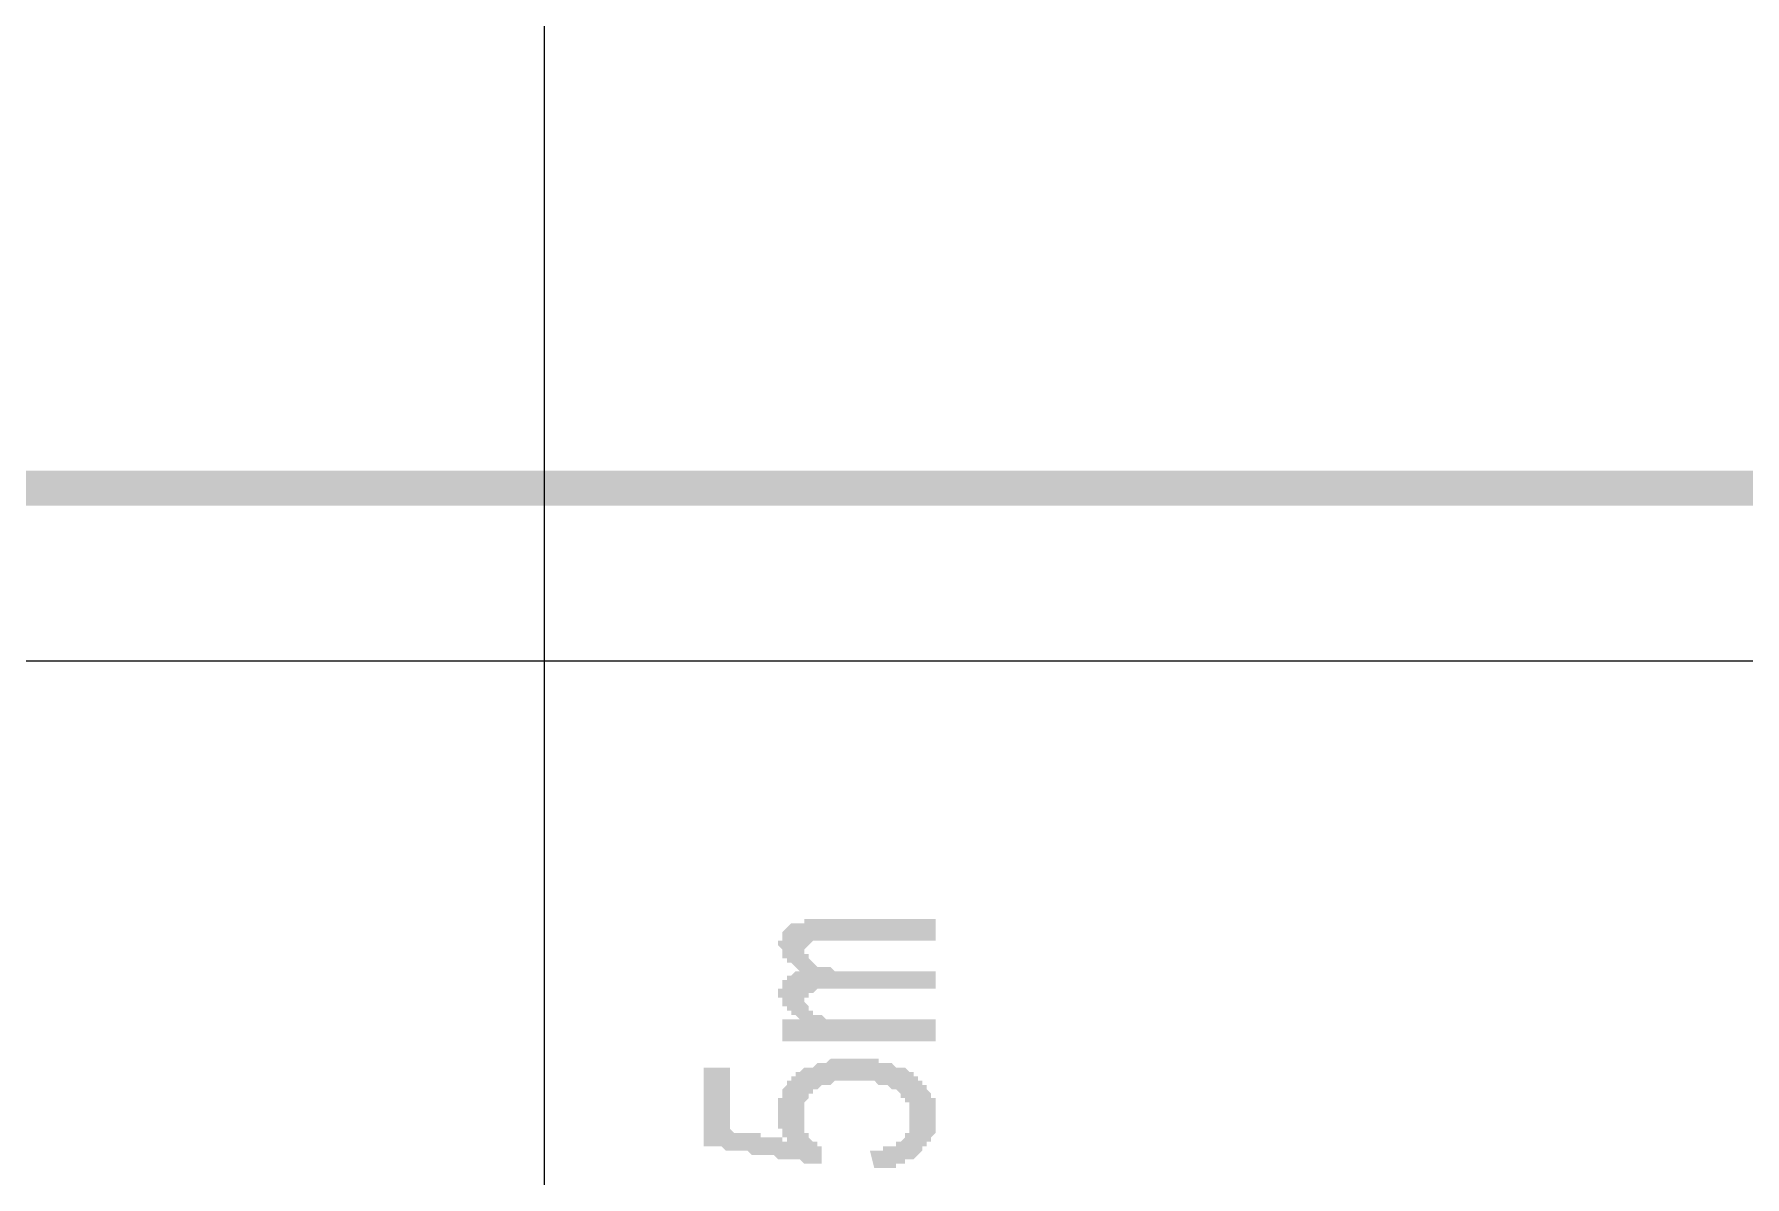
# Model space of a CAD drawing. Header units: millimetres. Extents: x 6156 to 7119, y 3162 to 3647.
# Drawn here: x 6688.67 to 6713.51, y 3518 to 3534.6 of the extents above; entities that cross this region are included whole.
import ezdxf

# ---------------------------------------------------------------- set-up
doc = ezdxf.new("R2010")
doc.units = ezdxf.units.MM
doc.layers.add('图层1', color=7, linetype='Continuous')

msp = doc.modelspace()

# ---------------------------------------------------------------- hatches: boundary and pattern name
at = {"layer": '图层1', "transparency": 33554559}
for points in [[(6701.759, 3521.751), (6701.759, 3521.434), (6700.171, 3521.434), (6700.108, 3521.434), (6700.044, 3521.434), (6699.981, 3521.434), (6699.981, 3521.434), (6699.981, 3521.434), (6699.917, 3521.37), (6699.917, 3521.37), (6699.854, 3521.307), (6699.854, 3521.307), (6699.854, 3521.243), (6699.917, 3521.243), (6699.917, 3521.18), (6699.917, 3521.18), (6699.981, 3521.116), (6699.981, 3521.116), (6699.981, 3521.116), (6700.044, 3521.053), (6700.108, 3521.053), (6700.108, 3521.053), (6700.171, 3521.053), (6700.235, 3521.053), (6700.298, 3520.989), (6700.298, 3520.989), (6700.362, 3520.989), (6700.425, 3520.989), (6701.759, 3520.989), (6701.759, 3520.735), (6700.171, 3520.735), (6700.108, 3520.735), (6700.044, 3520.735), (6699.981, 3520.672), (6699.981, 3520.672), (6699.981, 3520.672), (6699.917, 3520.672), (6699.917, 3520.608), (6699.854, 3520.608), (6699.854, 3520.545), (6699.854, 3520.545), (6699.917, 3520.481), (6699.917, 3520.481), (6699.917, 3520.418), (6699.981, 3520.418), (6699.981, 3520.354), (6699.981, 3520.354), (6700.044, 3520.354), (6700.108, 3520.354), (6700.108, 3520.354), (6700.171, 3520.291), (6700.235, 3520.291), (6700.298, 3520.291), (6700.298, 3520.291), (6700.362, 3520.291), (6700.425, 3520.291), (6701.759, 3520.291), (6701.759, 3519.973), (6699.536, 3519.973), (6699.536, 3520.291), (6699.854, 3520.291), (6699.79, 3520.291), (6699.727, 3520.354), (6699.727, 3520.354), (6699.663, 3520.354), (6699.663, 3520.418), (6699.6, 3520.418), (6699.6, 3520.481), (6699.6, 3520.481), (6699.536, 3520.481), (6699.536, 3520.545), (6699.536, 3520.545), (6699.536, 3520.608), (6699.473, 3520.608), (6699.473, 3520.672), (6699.473, 3520.672), (6699.473, 3520.735), (6699.536, 3520.735), (6699.536, 3520.799), (6699.536, 3520.862), (6699.536, 3520.862), (6699.6, 3520.862), (6699.6, 3520.926), (6699.663, 3520.926), (6699.663, 3520.926), (6699.727, 3520.989), (6699.79, 3520.989), (6699.854, 3520.989), (6699.79, 3520.989), (6699.727, 3521.053), (6699.727, 3521.053), (6699.663, 3521.116), (6699.663, 3521.116), (6699.6, 3521.116), (6699.6, 3521.18), (6699.6, 3521.18), (6699.536, 3521.18), (6699.536, 3521.243), (6699.536, 3521.243), (6699.536, 3521.307), (6699.473, 3521.37), (6699.473, 3521.37), (6699.473, 3521.434), (6699.536, 3521.434), (6699.536, 3521.497), (6699.536, 3521.561), (6699.536, 3521.561), (6699.6, 3521.624), (6699.6, 3521.624), (6699.6, 3521.624), (6699.663, 3521.688), (6699.663, 3521.688), (6699.727, 3521.688), (6699.79, 3521.688), (6699.854, 3521.688), (6699.854, 3521.751), (6699.917, 3521.751), (6699.981, 3521.751), (6699.981, 3521.751)], [(6700.806, 3518.386), (6700.87, 3518.386), (6700.933, 3518.386), (6700.997, 3518.386), (6700.997, 3518.449), (6701.06, 3518.449), (6701.124, 3518.449), (6701.187, 3518.449), (6701.187, 3518.513), (6701.251, 3518.513), (6701.251, 3518.513), (6701.314, 3518.576), (6701.314, 3518.576), (6701.314, 3518.64), (6701.378, 3518.64), (6701.378, 3518.64), (6701.378, 3518.703), (6701.378, 3518.703), (6701.378, 3518.767), (6701.378, 3518.83), (6701.378, 3518.83), (6701.378, 3518.894), (6701.378, 3518.894), (6701.378, 3518.957), (6701.378, 3519.021), (6701.378, 3519.021), (6701.378, 3519.084), (6701.314, 3519.084), (6701.314, 3519.148), (6701.314, 3519.148), (6701.251, 3519.148), (6701.251, 3519.211), (6701.251, 3519.211), (6701.187, 3519.275), (6701.124, 3519.275), (6701.124, 3519.275), (6701.06, 3519.338), (6700.997, 3519.338), (6700.997, 3519.338), (6700.997, 3519.338), (6700.933, 3519.338), (6700.87, 3519.402), (6700.87, 3519.402), (6700.806, 3519.402), (6700.743, 3519.402), (6700.679, 3519.402), (6700.616, 3519.402), (6700.616, 3519.402), (6700.552, 3519.402), (6700.552, 3519.402), (6700.489, 3519.402), (6700.425, 3519.402), (6700.362, 3519.402), (6700.298, 3519.402), (6700.298, 3519.402), (6700.235, 3519.338), (6700.171, 3519.338), (6700.108, 3519.338), (6700.108, 3519.338), (6700.108, 3519.338), (6700.044, 3519.275), (6699.981, 3519.275), (6699.981, 3519.211), (6699.917, 3519.211), (6699.917, 3519.148), (6699.917, 3519.148), (6699.854, 3519.084), (6699.854, 3519.084), (6699.854, 3519.084), (6699.854, 3519.021), (6699.854, 3519.021), (6699.854, 3518.957), (6699.854, 3518.894), (6699.854, 3518.894), (6699.854, 3518.83), (6699.854, 3518.83), (6699.854, 3518.767), (6699.854, 3518.767), (6699.854, 3518.703), (6699.854, 3518.64), (6699.917, 3518.64), (6699.917, 3518.576), (6699.917, 3518.576), (6699.981, 3518.513), (6699.981, 3518.513), (6700.044, 3518.513), (6700.044, 3518.449), (6700.108, 3518.449), (6700.108, 3518.449), (6700.108, 3518.195), (6700.108, 3518.195), (6700.044, 3518.195), (6700.044, 3518.195), (6700.044, 3518.195), (6700.044, 3518.195), (6699.981, 3518.195), (6699.981, 3518.195), (6699.981, 3518.195), (6699.917, 3518.195), (6699.917, 3518.195), (6699.854, 3518.195), (6699.854, 3518.195), (6699.79, 3518.259), (6699.727, 3518.259), (6699.727, 3518.259), (6699.663, 3518.259), (6699.6, 3518.259), (6699.6, 3518.259), (6699.536, 3518.259), (6699.473, 3518.259), (6699.409, 3518.322), (6699.346, 3518.322), (6699.282, 3518.322), (6699.219, 3518.322), (6699.155, 3518.322), (6699.092, 3518.322), (6699.028, 3518.386), (6698.965, 3518.386), (6698.838, 3518.386), (6698.774, 3518.386), (6698.711, 3518.386), (6698.647, 3518.449), (6698.52, 3518.449), (6698.457, 3518.449), (6698.393, 3518.449), (6698.393, 3519.592), (6698.774, 3519.592), (6698.774, 3518.703), (6698.838, 3518.64), (6698.901, 3518.64), (6698.901, 3518.64), (6698.965, 3518.64), (6699.028, 3518.64), (6699.092, 3518.64), (6699.155, 3518.64), (6699.219, 3518.64), (6699.219, 3518.576), (6699.282, 3518.576), (6699.346, 3518.576), (6699.409, 3518.576), (6699.409, 3518.576), (6699.473, 3518.576), (6699.536, 3518.576), (6699.536, 3518.513), (6699.6, 3518.513), (6699.6, 3518.513), (6699.6, 3518.576), (6699.536, 3518.576), (6699.536, 3518.64), (6699.536, 3518.703), (6699.473, 3518.703), (6699.473, 3518.767), (6699.473, 3518.767), (6699.473, 3518.83), (6699.473, 3518.83), (6699.473, 3518.894), (6699.473, 3518.957), (6699.473, 3518.957), (6699.473, 3518.957), (6699.473, 3519.021), (6699.473, 3519.084), (6699.473, 3519.084), (6699.473, 3519.148), (6699.536, 3519.148), (6699.536, 3519.211), (6699.536, 3519.211), (6699.536, 3519.275), (6699.6, 3519.338), (6699.6, 3519.338), (6699.6, 3519.338), (6699.6, 3519.402), (6699.663, 3519.402), (6699.663, 3519.465), (6699.727, 3519.465), (6699.727, 3519.529), (6699.79, 3519.529), (6699.79, 3519.529), (6699.854, 3519.592), (6699.854, 3519.592), (6699.917, 3519.592), (6699.981, 3519.592), (6700.044, 3519.656), (6700.044, 3519.656), (6700.108, 3519.656), (6700.171, 3519.656), (6700.171, 3519.656), (6700.235, 3519.719), (6700.235, 3519.719), (6700.298, 3519.719), (6700.362, 3519.719), (6700.362, 3519.719), (6700.425, 3519.719), (6700.489, 3519.719), (6700.552, 3519.719), (6700.616, 3519.719), (6700.616, 3519.719), (6700.679, 3519.719), (6700.679, 3519.719), (6700.743, 3519.719), (6700.806, 3519.719), (6700.87, 3519.719), (6700.933, 3519.719), (6700.933, 3519.656), (6700.997, 3519.656), (6701.06, 3519.656), (6701.06, 3519.656), (6701.124, 3519.656), (6701.187, 3519.592), (6701.251, 3519.592), (6701.251, 3519.592), (6701.314, 3519.592), (6701.378, 3519.529), (6701.378, 3519.529), (6701.441, 3519.529), (6701.441, 3519.465), (6701.441, 3519.465), (6701.505, 3519.465), (6701.505, 3519.402), (6701.568, 3519.402), (6701.568, 3519.338), (6701.632, 3519.338), (6701.632, 3519.275), (6701.632, 3519.275), (6701.695, 3519.211), (6701.695, 3519.211), (6701.695, 3519.148), (6701.759, 3519.148), (6701.759, 3519.084), (6701.759, 3519.084), (6701.759, 3519.021), (6701.759, 3518.957), (6701.759, 3518.957), (6701.759, 3518.894), (6701.759, 3518.894), (6701.759, 3518.83), (6701.759, 3518.767), (6701.759, 3518.767), (6701.759, 3518.703), (6701.759, 3518.703), (6701.759, 3518.64), (6701.759, 3518.64), (6701.695, 3518.576), (6701.695, 3518.576), (6701.695, 3518.513), (6701.632, 3518.513), (6701.632, 3518.449), (6701.568, 3518.449), (6701.568, 3518.386), (6701.568, 3518.386), (6701.568, 3518.386), (6701.505, 3518.322), (6701.505, 3518.322), (6701.441, 3518.259), (6701.441, 3518.259), (6701.378, 3518.259), (6701.314, 3518.259), (6701.314, 3518.195), (6701.251, 3518.195), (6701.187, 3518.195), (6701.187, 3518.132), (6701.124, 3518.132), (6701.06, 3518.132), (6700.997, 3518.132), (6700.933, 3518.132), (6700.87, 3518.132)]]:
    msp.add_hatch(color=256, dxfattribs=at).paths.add_polyline_path(points)

# ---------------------------------------------------------------- linework, layer by layer
msp.add_line((6696.075, 3572.755), (6696.075, 3474.388))
at = {"layer": '图层1', "lineweight": -3}
msp.add_line((6554.386, 3525.499), (6805.136, 3525.499), dxfattribs=at)
at = {"layer": '图层1', "transparency": 33554559}
for points in [[(6811.835, 3532.262), (6696.082, 3542.23), (6696.145, 3542.738)], [(6811.835, 3531.754), (6811.835, 3532.262), (6696.082, 3542.23)], [(6807.263, 3527.753), (6807.263, 3528.261), (6155.921, 3527.753)], [(6807.263, 3528.261), (6155.921, 3527.753), (6155.921, 3528.261)]]:
    msp.add_solid(points, dxfattribs=at)

doc.saveas('drawing.dxf')
